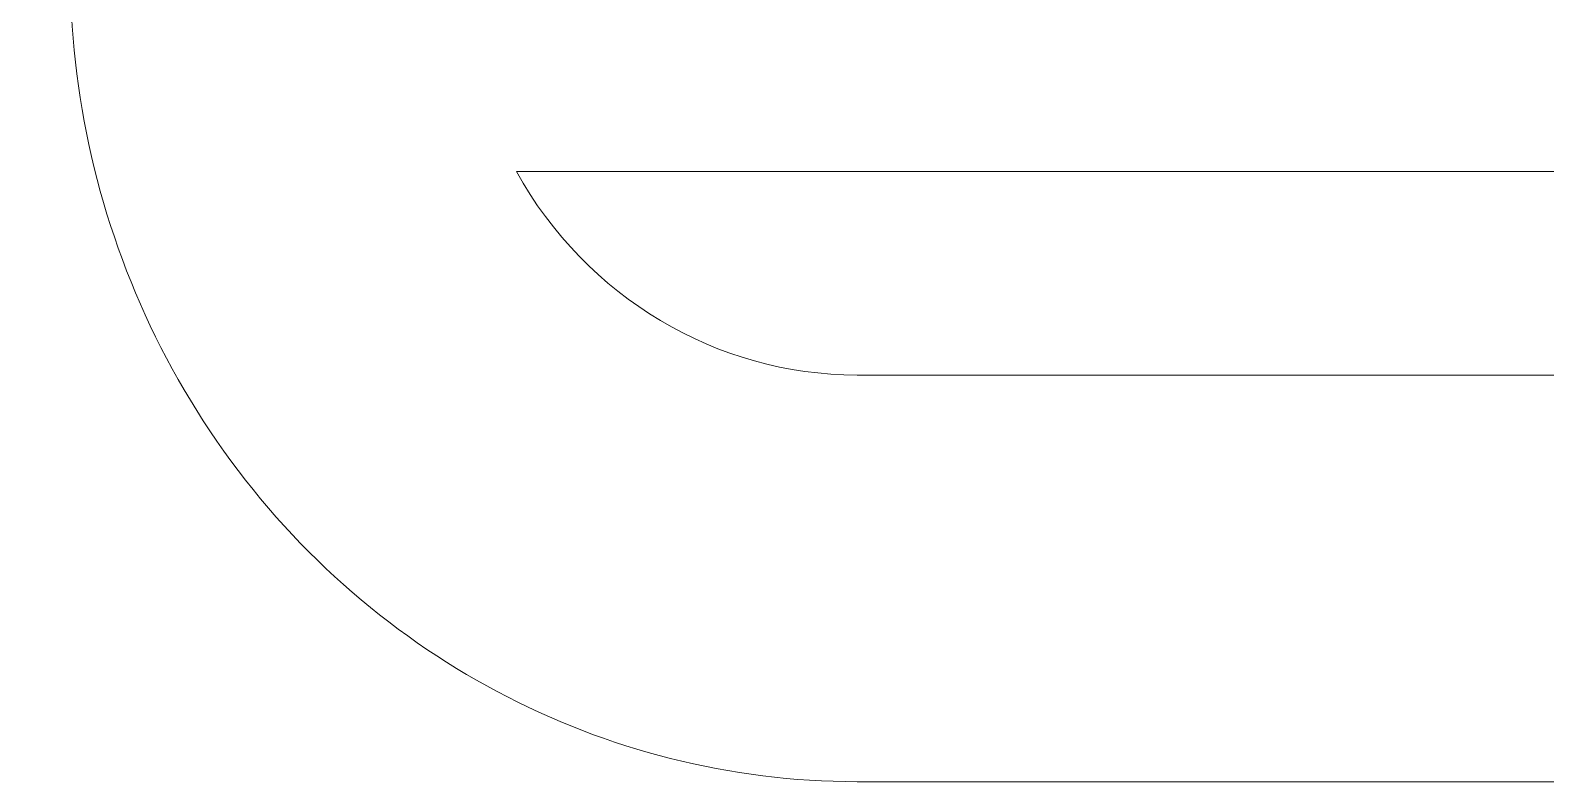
# Model space of a CAD drawing. Header units: millimetres. Extents: x 2680 to 2954, y 1171 to 1387.
# Drawn here: x 2904.51 to 2929.35, y 1268.89 to 1281.21 of the extents above; entities that cross this region are included whole.
import ezdxf

# ---------------------------------------------------------------- set-up
doc = ezdxf.new("R2010")
doc.units = ezdxf.units.MM

msp = doc.modelspace()

# ---------------------------------------------------------------- linework, layer by layer
at = {"color": 7, "linetype": 'Continuous', "lineweight": 15, "extrusion": (-0.253745, -3.38569e-15, 0.967271)}
for p, q in [((2946.215, 1278.892, 70.885), (2912.476, 1278.892, 62.034)), ((2946.215, 1278.892, 70.885), (2912.476, 1278.892, 62.034)), ((2940.63, 1275.558, 69.42), (2918.061, 1275.558, 63.499)), ((2940.63, 1275.558, 69.42), (2918.061, 1275.558, 63.499)), ((2940.63, 1268.892, 69.42), (2918.061, 1268.892, 63.499)), ((2940.63, 1268.892, 69.42), (2918.061, 1268.892, 63.499))]:
    msp.add_line(p, q, dxfattribs=at)
for radius, start in [(13.333, 251.0754), (13.333, 251.0754), (6.667, 300), (6.667, 300)]:
    msp.add_arc((-1282.225, 2838.668, -679.023), radius, start, 360, dxfattribs=at)

doc.saveas('drawing.dxf')
